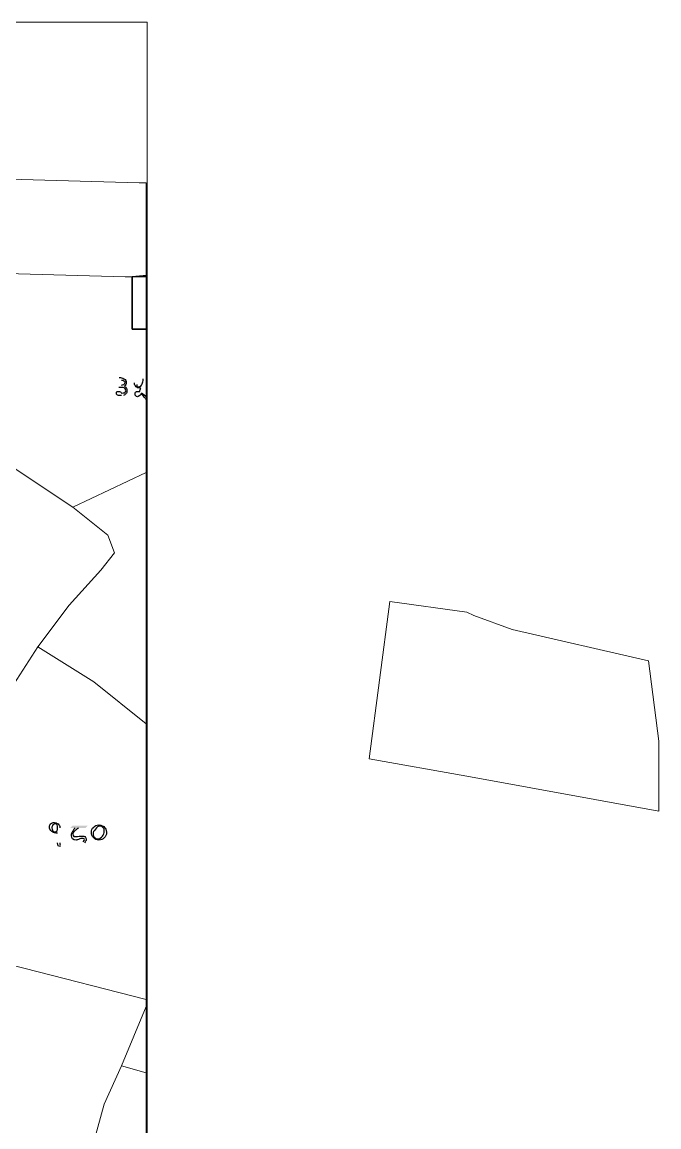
# Model space of a CAD drawing. Header units: metres. Extents: x 345912 to 349030, y 3061206 to 3061792.
# Drawn here: x 346958.9 to 347014.5, y 3061444.4 to 3061540.9 of the extents above; entities that cross this region are included whole.
import ezdxf

# ---------------------------------------------------------------- set-up
doc = ezdxf.new("R2010")
doc.units = ezdxf.units.M
doc.header["$MEASUREMENT"] = 0
doc.layers.add('PDF4_Geometry', color=7, linetype='Continuous')
doc.layers.add('PDF4_Solid Fills', color=7, linetype='Continuous')

msp = doc.modelspace()

# ---------------------------------------------------------------- hatches: boundary and pattern name
at = {"layer": 'PDF4_Solid Fills', "transparency": 33554559}
h = msp.add_hatch(color=256, dxfattribs=at)
h.paths.add_polyline_path([(346962.24948, 3061470.52083), (346962.24948, 3061469.20003)], flags=0)
h.paths.add_polyline_path([(346962.30028, 3061468.99683), (346962.30028, 3061468.89523)], flags=0)
h.paths.add_polyline_path([(346963.57028, 3061470.52083), (346963.16388, 3061470.52083), (346963.36708, 3061470.72403), (346964.68788, 3061470.72403), (346964.48468, 3061470.52083), (346963.87508, 3061470.52083)], flags=0)
h.paths.add_polyline_path([(346964.38308, 3061469.20003), (346964.28148, 3061469.30163)], flags=0)

# ---------------------------------------------------------------- linework, layer by layer
at = {"layer": 'PDF4_Geometry', "lineweight": 13}
msp.add_lwpolyline([(346742.03148, 3061540.87883), (346969.86948, 3061540.87883), (346969.86948, 3061317.05403), (346742.03148, 3061317.05403)], close=True, dxfattribs=at)
at = {"layer": 'PDF4_Geometry', "lineweight": 9}
for points in [[(346865.52628, 3061533.56363), (346878.93748, 3061532.64923), (346894.78707, 3061529.90603), (346901.49267, 3061528.07723), (346913.68468, 3061527.77243), (346928.31508, 3061527.16283), (346947.51748, 3061527.46763), (346969.15827, 3061526.85803), (346969.76788, 3061526.85803), (346969.76788, 3061518.62843), (346968.54867, 3061518.62843), (346967.93908, 3061518.62843), (346957.57587, 3061518.93323), (346949.65107, 3061519.84763), (346945.68867, 3061519.84763), (346935.02068, 3061520.76203), (346925.87669, 3061521.06683), (346912.16068, 3061522.59083), (346900.88308, 3061524.41963), (346889.91028, 3061526.24843), (346876.19427, 3061528.99163), (346862.78308, 3061529.90603)], [(346865.52628, 3061533.56363), (346878.93748, 3061532.64923), (346894.78707, 3061529.90603), (346901.49267, 3061528.07723), (346913.68468, 3061527.77243), (346928.31508, 3061527.16283), (346947.51748, 3061527.46763), (346969.15827, 3061526.85803), (346969.76788, 3061526.85803), (346969.76788, 3061518.62843), (346968.54867, 3061518.62843), (346967.93908, 3061518.62843), (346957.57587, 3061518.93323), (346949.65107, 3061519.84763), (346945.68867, 3061519.84763), (346935.02068, 3061520.76203), (346925.87669, 3061521.06683), (346912.16068, 3061522.59083), (346900.88308, 3061524.41963), (346889.91028, 3061526.24843), (346876.19427, 3061528.99163), (346862.78308, 3061529.90603)], [(346921.91427, 3061438.46603), (346937.76387, 3061450.96283), (346942.64068, 3061456.75403), (346945.38387, 3061461.63083), (346959.09987, 3061458.27803), (346969.76788, 3061455.53484), (346969.76788, 3061454.92523), (346967.63427, 3061449.74363), (346966.11028, 3061446.39083), (346964.58628, 3061440.90443)], [(346921.91427, 3061438.46603), (346937.76387, 3061450.96283), (346942.64068, 3061456.75403), (346945.38387, 3061461.63083), (346959.09987, 3061458.27803), (346969.76788, 3061455.53484), (346969.76788, 3061454.92523), (346967.63427, 3061449.74363), (346966.11028, 3061446.39083), (346964.58628, 3061440.90443)]]:
    msp.add_lwpolyline(points, dxfattribs=at)
for points in [[(346969.76788, 3061501.55963), (346963.36707, 3061498.51163), (346956.05188, 3061503.38844), (346957.57587, 3061518.93323), (346967.93908, 3061518.62843), (346968.54867, 3061518.62843), (346968.54867, 3061514.05643), (346969.76788, 3061514.05643)], [(346969.76788, 3061501.55963), (346963.36707, 3061498.51163), (346956.05188, 3061503.38844), (346957.57587, 3061518.93323), (346967.93908, 3061518.62843), (346968.54867, 3061518.62843), (346968.54867, 3061514.05643), (346969.76788, 3061514.05643)], [(346968.54867, 3061514.05643), (346968.54867, 3061518.62843), (346969.76788, 3061518.62843), (346969.76788, 3061514.05643)], [(346968.54867, 3061514.05643), (346968.54867, 3061518.62843), (346969.76788, 3061518.62843), (346969.76788, 3061514.05643)], [(346944.77427, 3061508.87484), (346956.05188, 3061503.38844), (346963.36707, 3061498.51163), (346966.41508, 3061496.07323), (346967.02468, 3061494.54923), (346965.80547, 3061493.02523), (346963.06228, 3061489.97723), (346960.31908, 3061486.31963), (346956.35669, 3061480.22363), (346952.39427, 3061480.52844), (346944.77427, 3061480.83323), (346942.94547, 3061480.83323), (346940.81188, 3061482.05243), (346933.80147, 3061482.96683), (346930.14387, 3061482.96683), (346934.41107, 3061513.44683)], [(346944.77427, 3061508.87484), (346956.05188, 3061503.38844), (346963.36707, 3061498.51163), (346966.41508, 3061496.07323), (346967.02468, 3061494.54923), (346965.80547, 3061493.02523), (346963.06228, 3061489.97723), (346960.31908, 3061486.31963), (346956.35669, 3061480.22363), (346952.39427, 3061480.52844), (346944.77427, 3061480.83323), (346942.94547, 3061480.83323), (346940.81188, 3061482.05243), (346933.80147, 3061482.96683), (346930.14387, 3061482.96683), (346934.41107, 3061513.44683)], [(346969.76788, 3061479.61403), (346965.19587, 3061483.27163), (346960.31908, 3061486.31963), (346963.06228, 3061489.97723), (346965.80547, 3061493.02523), (346967.02468, 3061494.54923), (346966.41508, 3061496.07323), (346963.36707, 3061498.51163), (346969.76788, 3061501.55963)], [(346969.76788, 3061479.61403), (346965.19587, 3061483.27163), (346960.31908, 3061486.31963), (346963.06228, 3061489.97723), (346965.80547, 3061493.02523), (346967.02468, 3061494.54923), (346966.41508, 3061496.07323), (346963.36707, 3061498.51163), (346969.76788, 3061501.55963)], [(346989.22492, 3061476.55996), (346991.05373, 3061490.27595), (346997.75933, 3061489.36155), (346998.36892, 3061489.05676), (347001.72172, 3061487.83756), (347013.60892, 3061485.09436), (347014.52332, 3061478.08396), (347014.52332, 3061471.98796), (346997.75933, 3061475.03595)], [(346989.22492, 3061476.55996), (346991.05373, 3061490.27595), (346997.75933, 3061489.36155), (346998.36892, 3061489.05676), (347001.72172, 3061487.83756), (347013.60892, 3061485.09436), (347014.52332, 3061478.08396), (347014.52332, 3061471.98796), (346997.75933, 3061475.03595)], [(346969.76788, 3061455.53484), (346959.09987, 3061458.27803), (346945.38387, 3061461.63083), (346945.99348, 3061464.06923), (346946.29827, 3061464.37403), (346946.29827, 3061464.67883), (346947.21267, 3061468.03163), (346951.47987, 3061472.60363), (346956.35669, 3061480.22363), (346960.31908, 3061486.31963), (346965.19587, 3061483.27163), (346969.76788, 3061479.61403)], [(346969.76788, 3061455.53484), (346959.09987, 3061458.27803), (346945.38387, 3061461.63083), (346945.99348, 3061464.06923), (346946.29827, 3061464.37403), (346946.29827, 3061464.67883), (346947.21267, 3061468.03163), (346951.47987, 3061472.60363), (346956.35669, 3061480.22363), (346960.31908, 3061486.31963), (346965.19587, 3061483.27163), (346969.76788, 3061479.61403)], [(346969.76788, 3061449.13403), (346967.63427, 3061449.74363), (346969.76788, 3061454.92523)], [(346969.76788, 3061449.13403), (346967.63427, 3061449.74363), (346969.76788, 3061454.92523)], [(346969.76788, 3061439.99003), (346964.58628, 3061440.90443), (346966.11028, 3061446.39083), (346967.63427, 3061449.74363), (346969.76788, 3061449.13403)], [(346969.76788, 3061439.99003), (346964.58628, 3061440.90443), (346966.11028, 3061446.39083), (346967.63427, 3061449.74363), (346969.76788, 3061449.13403)]]:
    msp.add_lwpolyline(points, close=True, dxfattribs=at)
at = {"layer": 'PDF4_Geometry', "color": 21, "lineweight": 13, "true_color": 0xffafaf}
msp.add_lwpolyline([(346969.81867, 3061518.75544), (346968.54868, 3061518.62844), (346968.54868, 3061514.05644), (346969.81867, 3061514.05644), (346968.54868, 3061514.05644), (346968.54868, 3061518.62844)], close=True, dxfattribs=at)
msp.add_lwpolyline([(346969.81867, 3061518.75544), (346968.54868, 3061518.62844), (346968.54868, 3061514.05644), (346969.81867, 3061514.05644), (346968.54868, 3061514.05644), (346968.54868, 3061518.62844)], close=True, dxfattribs=at)
at = {"layer": 'PDF4_Geometry', "color": 21, "lineweight": 25, "true_color": 0xffafaf}
msp.add_lwpolyline([(346969.81868, 3061518.75544), (346968.54868, 3061518.62844), (346968.54868, 3061514.05644), (346969.81868, 3061514.05644), (346968.54868, 3061514.05644), (346968.54868, 3061518.62844)], close=True, dxfattribs=at)
at = {"layer": 'PDF4_Geometry', "lineweight": 25}
for points in [[(346967.43107, 3061509.84003), (346967.58347, 3061509.84003), (346967.68507, 3061509.78923), (346967.83747, 3061509.73843)], [(346967.83747, 3061509.53523), (346967.78667, 3061509.58603), (346967.68507, 3061509.58603), (346967.63427, 3061509.58603)], [(346967.63427, 3061509.17963), (346967.68507, 3061509.17963), (346967.73587, 3061509.23043), (346967.83747, 3061509.23043)], [(346967.83747, 3061509.73843), (346967.98987, 3061509.63683), (346968.04067, 3061509.53523), (346968.04067, 3061509.38283)], [(346967.93907, 3061509.43363), (346967.93907, 3061509.48443), (346967.88827, 3061509.48443), (346967.83747, 3061509.53523)], [(346967.83747, 3061509.23043), (346967.88827, 3061509.28123), (346967.93907, 3061509.33203), (346967.93907, 3061509.43363)], [(346968.04067, 3061509.38283), (346968.04067, 3061509.28123), (346967.98987, 3061509.17963), (346967.88827, 3061509.07803)], [(346967.88827, 3061509.07803), (346968.04067, 3061508.97643), (346968.09147, 3061508.82403), (346968.09147, 3061508.67163)], [(346968.90427, 3061509.02723), (346968.80267, 3061509.12883), (346968.75187, 3061509.23043), (346968.75187, 3061509.38283)], [(346969.20907, 3061508.92563), (346969.05667, 3061508.92563), (346968.95507, 3061508.97643), (346968.90427, 3061509.02723)], [(346968.95507, 3061509.23043), (346968.95507, 3061509.17963), (346968.95507, 3061509.12883), (346968.95507, 3061509.07803)], [(346968.95507, 3061509.07803), (346969.00587, 3061509.02723), (346969.05667, 3061509.02723), (346969.10747, 3061509.02723)], [(346969.10747, 3061509.02723), (346969.25987, 3061509.02723), (346969.36147, 3061509.12883), (346969.41227, 3061509.28123)], [(346969.41227, 3061509.28123), (346969.46307, 3061509.38283), (346969.51387, 3061509.53523), (346969.51387, 3061509.73843)], [(346967.17707, 3061508.46843), (346967.17707, 3061508.51923), (346967.17707, 3061508.57003), (346967.22787, 3061508.62083)], [(346967.27867, 3061508.31603), (346967.17707, 3061508.36683), (346967.17707, 3061508.41763), (346967.17707, 3061508.46843)], [(346967.22787, 3061508.62083), (346967.27867, 3061508.62083), (346967.32947, 3061508.62083), (346967.38027, 3061508.62083)], [(346967.48187, 3061508.26523), (346967.38027, 3061508.26523), (346967.32947, 3061508.26523), (346967.27867, 3061508.31603)], [(346967.48187, 3061508.97643), (346967.43107, 3061508.97643), (346967.38027, 3061508.97643), (346967.38027, 3061508.97643)], [(346967.38027, 3061508.62083), (346967.48187, 3061508.62083), (346967.58347, 3061508.57003), (346967.63427, 3061508.46843)], [(346967.58347, 3061508.97643), (346967.58347, 3061508.97643), (346967.53267, 3061508.97643), (346967.48187, 3061508.97643)], [(346967.63427, 3061508.26523), (346967.58347, 3061508.26523), (346967.53267, 3061508.26523), (346967.48187, 3061508.26523)], [(346967.88827, 3061508.92563), (346967.83747, 3061508.97643), (346967.73587, 3061508.97643), (346967.58347, 3061508.97643)], [(346967.63427, 3061508.46843), (346967.73587, 3061508.46843), (346967.78667, 3061508.51923), (346967.88827, 3061508.51923)], [(346967.98987, 3061508.41763), (346967.93907, 3061508.36683), (346967.88827, 3061508.31603), (346967.78667, 3061508.26523)], [(346967.98987, 3061508.67163), (346967.98987, 3061508.77323), (346967.93907, 3061508.87483), (346967.88827, 3061508.92563)], [(346967.88827, 3061508.51923), (346967.93907, 3061508.57003), (346967.98987, 3061508.62083), (346967.98987, 3061508.67163)], [(346968.09147, 3061508.67163), (346968.09147, 3061508.57003), (346968.09147, 3061508.46843), (346967.98987, 3061508.41763)], [(346968.80267, 3061508.36683), (346968.80267, 3061508.41763), (346968.80267, 3061508.51923), (346968.85347, 3061508.57003)], [(346968.85347, 3061508.26523), (346968.80267, 3061508.26523), (346968.80267, 3061508.31603), (346968.80267, 3061508.36683)], [(346968.85347, 3061508.57003), (346968.90427, 3061508.62083), (346968.95507, 3061508.62083), (346969.00587, 3061508.62083)], [(346969.00587, 3061508.16363), (346968.95507, 3061508.16363), (346968.90427, 3061508.21443), (346968.85347, 3061508.26523)], [(346969.00587, 3061508.62083), (346969.10747, 3061508.62083), (346969.15827, 3061508.62083), (346969.20907, 3061508.62083)], [(346969.20907, 3061508.26523), (346969.10747, 3061508.21443), (346969.05667, 3061508.16363), (346969.00587, 3061508.16363)], [(346969.20907, 3061508.62083), (346969.20907, 3061508.72243), (346969.25987, 3061508.82403), (346969.31067, 3061508.92563)], [(346969.31067, 3061508.92563), (346969.25987, 3061508.92563), (346969.25987, 3061508.92563), (346969.20907, 3061508.92563)], [(346969.31067, 3061508.41763), (346969.31067, 3061508.36683), (346969.25987, 3061508.31603), (346969.20907, 3061508.26523)], [(346969.61547, 3061508.11283), (346969.51387, 3061508.26523), (346969.41227, 3061508.36683), (346969.31067, 3061508.41763)], [(346969.36147, 3061508.51923), (346969.51782, 3061508.39415), (346969.67417, 3061508.26907), (346969.81867, 3061508.14399)], [(346961.33508, 3061470.62243), (346961.33508, 3061470.72403), (346961.38588, 3061470.82563), (346961.43668, 3061470.87643)], [(346961.53828, 3061470.21603), (346961.38588, 3061470.31763), (346961.33508, 3061470.47003), (346961.33508, 3061470.62243)], [(346961.43668, 3061470.87643), (346961.53828, 3061470.97803), (346961.63988, 3061470.97803), (346961.74148, 3061470.97803)], [(346961.63988, 3061470.77483), (346961.58908, 3061470.67323), (346961.53828, 3061470.62243), (346961.53828, 3061470.52083)], [(346961.53828, 3061470.52083), (346961.53828, 3061470.41923), (346961.58908, 3061470.36843), (346961.58908, 3061470.31763)], [(346961.84308, 3061470.87643), (346961.79228, 3061470.87643), (346961.69068, 3061470.82563), (346961.63988, 3061470.77483)], [(346961.74148, 3061470.97803), (346961.84308, 3061470.97803), (346961.99548, 3061470.92723), (346962.09708, 3061470.87643)], [(346961.79228, 3061470.16523), (346961.99548, 3061470.16523), (346962.04628, 3061470.31763), (346962.04628, 3061470.57163)], [(346961.99548, 3061470.77483), (346961.99548, 3061470.82563), (346961.94468, 3061470.87643), (346961.84308, 3061470.87643)], [(346962.04628, 3061470.57163), (346962.04628, 3061470.62243), (346962.04628, 3061470.72403), (346961.99548, 3061470.77483)], [(346962.09708, 3061470.87643), (346962.19868, 3061470.77483), (346962.24948, 3061470.67323), (346962.24948, 3061470.52083)], [(346963.36708, 3061470.21603), (346963.41788, 3061470.31763), (346963.46868, 3061470.36843), (346963.57028, 3061470.52083)], [(346963.87508, 3061470.52083), (346963.77348, 3061470.41923), (346963.67188, 3061470.36843), (346963.62108, 3061470.31763)], [(346964.99268, 3061470.11443), (346964.99268, 3061470.31763), (346965.04348, 3061470.47003), (346965.19588, 3061470.57163)], [(346965.19588, 3061470.57163), (346965.29748, 3061470.72403), (346965.44988, 3061470.77483), (346965.65308, 3061470.77483)], [(346965.75468, 3061470.67323), (346965.60228, 3061470.67323), (346965.44988, 3061470.57163), (346965.34828, 3061470.41923)], [(346965.65308, 3061470.77483), (346965.75468, 3061470.77483), (346965.90708, 3061470.72403), (346966.00868, 3061470.67323)], [(346966.00868, 3061470.52083), (346965.95788, 3061470.62243), (346965.85628, 3061470.67323), (346965.75468, 3061470.67323)], [(346966.00868, 3061470.67323), (346966.11028, 3061470.62243), (346966.16108, 3061470.52083), (346966.26268, 3061470.41923)], [(346966.11028, 3061470.26683), (346966.11028, 3061470.36843), (346966.11028, 3061470.47003), (346966.00868, 3061470.52083)], [(346961.89388, 3061470.06363), (346961.74148, 3061470.06363), (346961.63988, 3061470.11443), (346961.53828, 3061470.21603)], [(346961.58908, 3061470.31763), (346961.63988, 3061470.21603), (346961.74148, 3061470.16523), (346961.79228, 3061470.16523)], [(346962.04628, 3061470.06363), (346961.99548, 3061470.06363), (346961.94468, 3061470.06363), (346961.89388, 3061470.06363)], [(346963.26548, 3061469.86043), (346963.26548, 3061470.01283), (346963.26548, 3061470.11443), (346963.36708, 3061470.21603)], [(346963.67188, 3061469.45403), (346963.36708, 3061469.45403), (346963.26548, 3061469.60643), (346963.26548, 3061469.86043)], [(346963.41788, 3061470.06363), (346963.36708, 3061470.06363), (346963.36708, 3061470.01283), (346963.36708, 3061469.96203)], [(346963.36708, 3061469.96203), (346963.36708, 3061469.86043), (346963.41788, 3061469.80963), (346963.46868, 3061469.75883)], [(346963.62108, 3061470.31763), (346963.46868, 3061470.21603), (346963.41788, 3061470.11443), (346963.41788, 3061470.06363)], [(346963.46868, 3061469.75883), (346963.51948, 3061469.75883), (346963.57028, 3061469.75883), (346963.67188, 3061469.75883)], [(346963.67188, 3061469.75883), (346963.72268, 3061469.75883), (346963.82428, 3061469.75883), (346963.92588, 3061469.80963)], [(346963.97668, 3061469.55563), (346963.82428, 3061469.50483), (346963.72268, 3061469.45403), (346963.67188, 3061469.45403)], [(346963.92588, 3061469.80963), (346964.02748, 3061469.80963), (346964.12908, 3061469.80963), (346964.17988, 3061469.80963)], [(346964.28148, 3061469.60643), (346964.23068, 3061469.60643), (346964.12908, 3061469.60643), (346963.97668, 3061469.55563)], [(346964.17988, 3061469.80963), (346964.28148, 3061469.80963), (346964.38308, 3061469.80963), (346964.43388, 3061469.75883)], [(346964.38308, 3061469.50483), (346964.38308, 3061469.55563), (346964.33228, 3061469.60643), (346964.28148, 3061469.60643)], [(346964.28148, 3061469.30163), (346964.38308, 3061469.40323), (346964.38308, 3061469.45403), (346964.38308, 3061469.50483)], [(346964.43388, 3061469.75883), (346964.48468, 3061469.65723), (346964.53548, 3061469.60643), (346964.53548, 3061469.50483)], [(346964.53548, 3061469.50483), (346964.53548, 3061469.45403), (346964.53548, 3061469.40323), (346964.48468, 3061469.35243)], [(346965.19588, 3061469.65723), (346965.04348, 3061469.80963), (346964.99268, 3061469.96203), (346964.99268, 3061470.11443)], [(346965.34828, 3061470.41923), (346965.19588, 3061470.26683), (346965.14508, 3061470.11443), (346965.14508, 3061469.96203)], [(346965.14508, 3061469.96203), (346965.14508, 3061469.86043), (346965.19588, 3061469.75883), (346965.24668, 3061469.70803)], [(346965.65308, 3061469.45403), (346965.44988, 3061469.45403), (346965.29748, 3061469.50483), (346965.19588, 3061469.65723)], [(346965.24668, 3061469.70803), (346965.34828, 3061469.60643), (346965.39908, 3061469.55563), (346965.55148, 3061469.55563)], [(346965.55148, 3061469.55563), (346965.70388, 3061469.55563), (346965.85628, 3061469.65723), (346965.95788, 3061469.80963)], [(346966.11028, 3061469.65723), (346966.00868, 3061469.50483), (346965.85628, 3061469.45403), (346965.65308, 3061469.45403)], [(346965.95788, 3061469.80963), (346966.05948, 3061469.91123), (346966.11028, 3061470.06363), (346966.11028, 3061470.26683)], [(346966.31348, 3061470.11443), (346966.31348, 3061469.91123), (346966.26268, 3061469.75883), (346966.11028, 3061469.65723)], [(346966.26268, 3061470.41923), (346966.26268, 3061470.31763), (346966.31348, 3061470.21603), (346966.31348, 3061470.11443)], [(346962.09708, 3061468.94603), (346962.04628, 3061468.99683), (346962.04628, 3061469.09843), (346962.04628, 3061469.20003)], [(346962.30028, 3061468.89523), (346962.19868, 3061468.89523), (346962.14788, 3061468.94603), (346962.09708, 3061468.94603)], [(346962.24948, 3061469.20003), (346962.24948, 3061469.14923), (346962.24948, 3061469.09843), (346962.24948, 3061469.09843)], [(346962.24948, 3061469.09843), (346962.24948, 3061469.04763), (346962.30028, 3061468.99683), (346962.30028, 3061468.99683)], [(346964.48468, 3061469.35243), (346964.48468, 3061469.35243), (346964.43388, 3061469.30163), (346964.38308, 3061469.20003)]]:
    msp.add_open_spline(points, degree=3, dxfattribs=at)
msp.add_open_spline([(346969.61547, 3061508.11283), (346969.66788, 3061508.06042), (346969.7188, 3061507.99607), (346969.7822, 3061507.90549), (346969.80143, 3061507.87606), (346969.81867, 3061507.84789)], degree=3, knots=[0, 0, 0, 0, 0.222363547, 0.222363547, 0.330007877, 0.330007877, 0.330007877, 0.330007877], dxfattribs=at)

doc.saveas('drawing.dxf')
